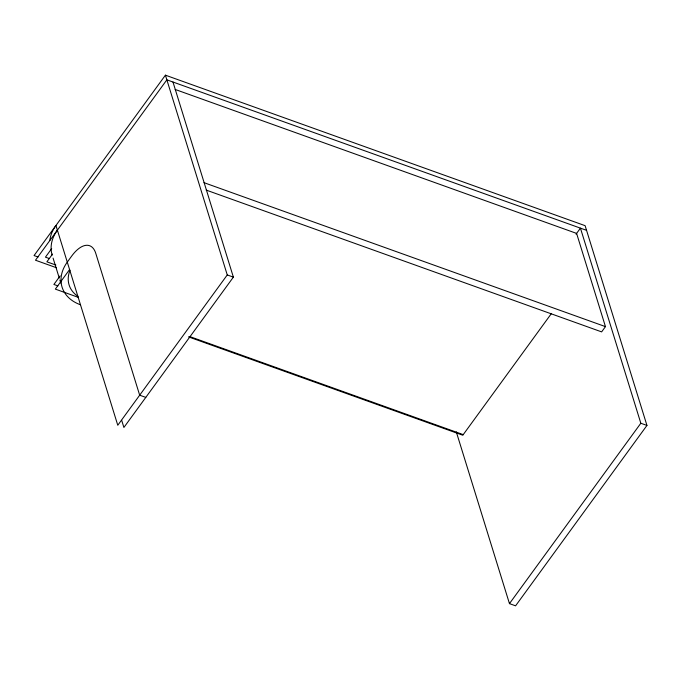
<?xml version="1.0" encoding="UTF-8"?>
<svg xmlns="http://www.w3.org/2000/svg" width="681" height="681" viewBox="0 0 681 681"><rect width="100%" height="100%" fill="white"/><g stroke="black" fill="none" stroke-linecap="round" stroke-linejoin="round"><path stroke-width="1.02" d="M456.304 431.899L509.465 603.63L515.585 605.826L646.95 425.438L585.115 225.675L165.415 75.174L34.05 255.562L38.051 256.992M51.688 248.582L45.448 257.154L49.441 258.593M52.505 254.098L46.887 261.819L55.885 265.045M60.141 275.882L53.893 284.454L57.902 285.892M69.7 269.404L55.34 289.119L78.366 297.376M165.415 75.174L227.258 274.937L117.779 425.259L55.944 225.496A42.077 31.513 -17.2 0 0 49.815 240.512M172.983 82.035L233.379 277.133L123.899 427.455L121.703 420.339M576.058 234.153L580.433 228.144L640.83 423.241L646.95 425.438M551.448 313.49L462.791 435.227L188.484 336.865M175.153 89.449L576.603 233.404L605.46 326.625L601.629 331.885L206.19 190.084M509.465 603.63L640.83 423.241M586.554 230.34L166.862 79.839L35.489 260.219L56.48 267.744M204.011 182.67L605.46 326.625M227.258 274.937L233.379 277.133M189.965 336.635L463.233 434.631M145.794 397.389L139.673 395.193L95.774 253.366A33.658 15.799 -70.3 0 0 71.658 256.107L67.283 262.117A42.077 31.513 -17.2 0 0 80.358 304.722M53.075 258.09L59.264 278.061M59.877 280.061L60.805 283.058M52.148 255.094A42.077 31.513 -17.2 0 1 57.391 230.161M77.957 296.363A34.714 25.997 -17.2 0 1 69.981 270.391"/></g></svg>
